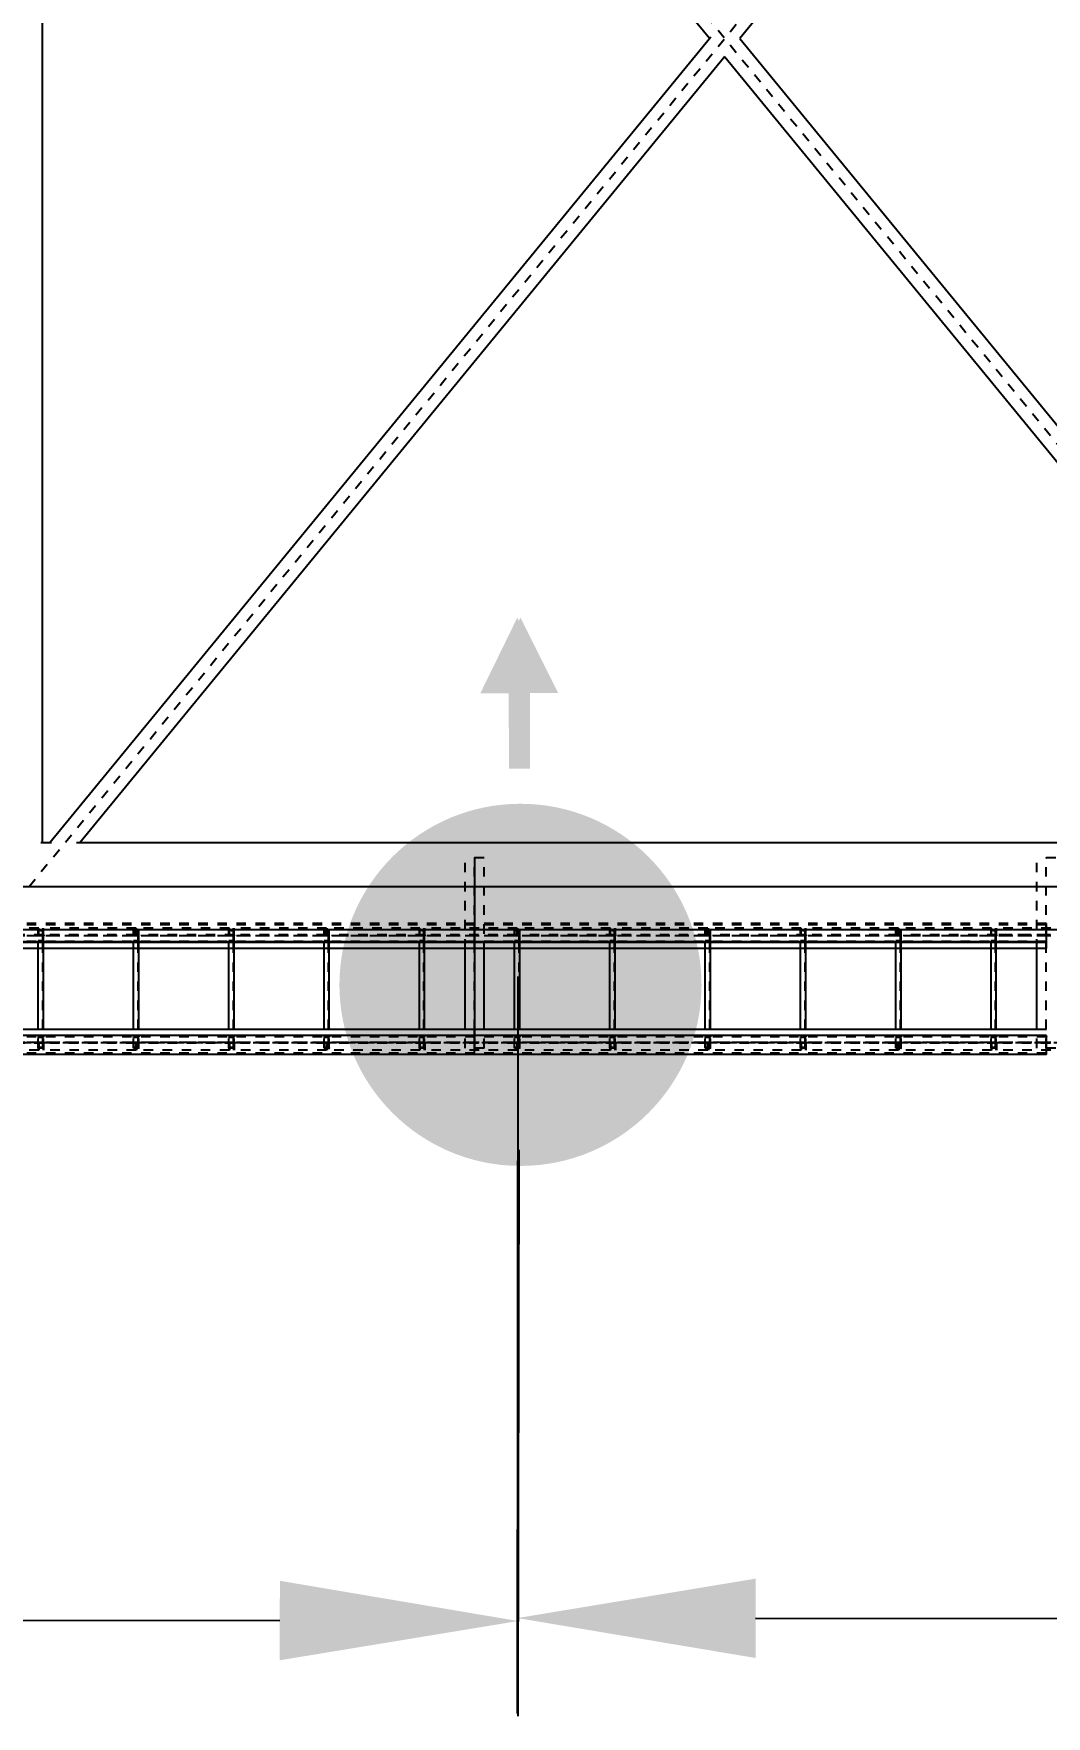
# Model space of a CAD drawing. Header units: millimetres. Extents: x 149919 to 150445, y 136651 to 136866.
# Drawn here: x 150294.51 to 150305.14, y 136799.07 to 136816.72 of the extents above; entities that cross this region are included whole.
import ezdxf

# ---------------------------------------------------------------- set-up
doc = ezdxf.new("R2010")
doc.units = ezdxf.units.MM
doc.header["$LTSCALE"] = 0.25
for name, pattern in [('CENTER', [50.8, 31.75, -6.35, 6.35, -6.35]), ('XKITLINE00', [0]), ('XKITLINE02', [4, 2, -2]), ('XKITLINE03', [6, 3, -1, 1, -1])]:
    doc.linetypes.add(name, pattern=pattern)
doc.layers.add('Parts', color=7, linetype='Continuous')
doc.styles.add('ROMANS', font='romans.shx')
doc.dimstyles.new('MD300', dxfattribs={"dimtxt": 2.5, "dimasz": 2.5, "dimexe": 1, "dimexo": 1, "dimgap": 0.5, "dimtad": 1, "dimdec": 1, "dimlfac": 50, "dimrnd": 0.5, "dimdsep": 46, "dimtxsty": 'ROMANS', "dimcen": 1, "dimclrd": 146, "dimclre": 146, "dimclrt": 30, "dimadec": 1, "dimazin": 2, "dimtfac": 1, "dimtdec": 1, "dimtmove": 0, "dimatfit": 1, "dimfxl": 1, "dimtolj": 1, "dimtzin": 0, "dimlwd": -1, "dimlwe": -1, "dimarcsym": 0})

# ---------------------------------------------------------------- blocks, each defined once
blk = doc.blocks.new('çatıı')
at = {"color": 8, "linetype": 'CENTER'}
for p, q in [((15265, 17520), (16725, 15740.3)), ((15265, 15740.3), (16725, 17520)), ((14995, 15740.3), (17635, 15740.3)), ((15025, 15740.3), (17635, 15740.3)), ((15175, 15740.3), (15995, 15740.3)), ((15995, 15740.3), (16815, 15740.3))]:
    blk.add_line(p, q, dxfattribs=at)
at = {"color": 8, "linetype": 'XKITLINE00'}
for p, q in [((15278.6, 17484.1), (15979.2, 16630.1)), ((16711.3, 17484.1), (16010.8, 16630.1)), ((15278.6, 16860.1), (15278.6, 15786)), ((15980.3, 16631.5), (15286.7, 15786)), ((16010.7, 16630.1), (16703.3, 15786)), ((15995.2, 16611.2), (15318.2, 15786)), ((15995, 16610.9), (16671.7, 15786)), ((15288.6, 15786), (15277.1, 15786)), ((16675.6, 15786), (15314.6, 15786)), ((17635, 15694.6), (14995, 15694.6))]:
    blk.add_line(p, q, dxfattribs=at)
at = {"color": 116, "linetype": 'XKITLINE02', "true_color": 0x136734}
for p, q in [((15742.5, 15770.3), (15722.5, 15770.3)), ((15722.5, 15675.1), (15722.5, 15770.3)), ((15732.2, 15570.6), (15732.2, 15770.3)), ((15732.8, 15570.6), (15732.8, 15770.3)), ((15742.5, 15570.6), (15742.5, 15770.3)), ((16342.5, 15770.3), (16322.5, 15770.3)), ((16322.5, 15675.1), (16322.5, 15770.3)), ((16332.2, 15570.6), (16332.2, 15770.3)), ((15732.5, 15701.3), (15132.5, 15701.3)), ((15732.5, 15700.4), (15132.5, 15700.4)), ((15732.5, 15699.9), (15132.5, 15699.9)), ((15275.1, 15696.6), (15177.2, 15696.6)), ((15274.5, 15688.6), (15274.5, 15696.6)), ((15275.1, 15689.4), (15275.1, 15696.6)), ((15377.2, 15696.6), (15279.6, 15696.6)), ((15279.6, 15689.4), (15279.6, 15696.6)), ((15280.2, 15688.6), (15280.2, 15696.6)), ((15376.7, 15689.4), (15376.7, 15696.6)), ((15475.1, 15696.6), (15377.2, 15696.6)), ((15377.2, 15688.6), (15377.2, 15696.6)), ((15377.2, 15688.6), (15377.2, 15696.6)), ((15377.8, 15689.4), (15377.8, 15696.6)), ((15474.5, 15688.6), (15474.5, 15696.6)), ((15475.1, 15689.4), (15475.1, 15696.6)), ((15577.2, 15696.6), (15479.6, 15696.6)), ((15479.6, 15689.4), (15479.6, 15696.6)), ((15480.2, 15688.6), (15480.2, 15696.6)), ((15576.7, 15689.4), (15576.7, 15696.6)), ((15675.1, 15696.6), (15577.2, 15696.6)), ((15577.2, 15688.6), (15577.2, 15696.6)), ((15577.2, 15688.6), (15577.2, 15696.6)), ((15577.8, 15689.4), (15577.8, 15696.6)), ((15674.5, 15688.6), (15674.5, 15696.6)), ((15675.1, 15689.4), (15675.1, 15696.6)), ((15777.2, 15696.6), (15679.6, 15696.6)), ((15679.6, 15689.4), (15679.6, 15696.6)), ((15680.2, 15688.6), (15680.2, 15696.6)), ((15732.5, 15694.6), (15732.5, 15701.3)), ((15732.5, 15694.6), (15732.5, 15701.3)), ((16332.5, 15701.3), (15732.5, 15701.3)), ((16332.5, 15700.4), (15732.5, 15700.4)), ((16332.5, 15699.9), (15732.5, 15699.9)), ((15776.7, 15689.4), (15776.7, 15696.6)), ((15875.1, 15696.6), (15777.2, 15696.6)), ((15777.2, 15688.6), (15777.2, 15696.6)), ((15777.2, 15688.6), (15777.2, 15696.6)), ((15777.8, 15689.4), (15777.8, 15696.6)), ((15874.5, 15688.6), (15874.5, 15696.6)), ((15875.1, 15689.4), (15875.1, 15696.6)), ((15977.2, 15696.6), (15879.6, 15696.6)), ((15879.6, 15689.4), (15879.6, 15696.6)), ((15880.2, 15688.6), (15880.2, 15696.6)), ((15976.7, 15689.4), (15976.7, 15696.6)), ((16075.1, 15696.6), (15977.2, 15696.6)), ((15977.2, 15688.6), (15977.2, 15696.6)), ((15977.2, 15688.6), (15977.2, 15696.6)), ((15977.8, 15689.4), (15977.8, 15696.6)), ((16074.5, 15688.6), (16074.5, 15696.6)), ((16075.1, 15689.4), (16075.1, 15696.6)), ((16177.2, 15696.6), (16079.6, 15696.6)), ((16079.6, 15689.4), (16079.6, 15696.6)), ((16080.2, 15688.6), (16080.2, 15696.6)), ((16176.7, 15689.4), (16176.7, 15696.6)), ((16275.1, 15696.6), (16177.2, 15696.6)), ((16177.2, 15688.6), (16177.2, 15696.6)), ((16177.2, 15688.6), (16177.2, 15696.6)), ((16177.8, 15689.4), (16177.8, 15696.6)), ((16274.5, 15688.6), (16274.5, 15696.6)), ((16275.1, 15689.4), (16275.1, 15696.6)), ((16377.2, 15696.6), (16279.6, 15696.6)), ((16279.6, 15689.4), (16279.6, 15696.6)), ((16280.2, 15688.6), (16280.2, 15696.6)), ((16332.5, 15694.6), (16332.5, 15701.3)), ((15732.5, 15682.6), (15132.5, 15682.6)), ((15732.5, 15682.6), (15132.5, 15682.6)), ((15732.5, 15682.1), (15132.5, 15682.1)), ((15732.5, 15681.7), (15132.5, 15681.7)), ((15280.3, 15688.6), (15177.2, 15688.6)), ((15280.3, 15689.4), (15177.8, 15689.4)), ((15376.7, 15689.4), (15274.3, 15689.4)), ((15274.3, 15689.4), (15274.3, 15688.6)), ((15377.2, 15688.6), (15274.3, 15688.6)), ((15274.5, 15570.6), (15274.5, 15694.6)), ((15280, 15694.6), (15274.5, 15694.6)), ((15280, 15694.6), (15274.5, 15694.6)), ((15274.5, 15693.9), (15274.5, 15694.6)), ((15279.3, 15693.5), (15274.5, 15693.9)), ((15279.3, 15683.6), (15274.5, 15683.3)), ((15274.5, 15682.6), (15274.5, 15683.3)), ((15280, 15682.6), (15274.5, 15682.6)), ((15279.3, 15570.6), (15279.3, 15694.6)), ((15279.3, 15683.6), (15279.3, 15693.5)), ((15280, 15590.1), (15280, 15694.6)), ((15280, 15682.6), (15280, 15694.6)), ((15280.3, 15689.4), (15280.3, 15688.6)), ((15371.4, 15689.4), (15371.4, 15688.6)), ((15374.5, 15570.6), (15374.5, 15694.6)), ((15380, 15694.6), (15374.5, 15694.6)), ((15380, 15694.6), (15374.5, 15694.6)), ((15374.5, 15693.9), (15374.5, 15694.6)), ((15379.3, 15693.5), (15374.5, 15693.9)), ((15379.3, 15683.6), (15374.5, 15683.3)), ((15374.5, 15682.6), (15374.5, 15683.3)), ((15380, 15682.6), (15374.5, 15682.6)), ((15480.3, 15688.6), (15377.2, 15688.6)), ((15380, 15688.6), (15377.2, 15688.6)), ((15480.3, 15689.4), (15377.8, 15689.4)), ((15379.3, 15570.6), (15379.3, 15694.6)), ((15379.3, 15683.6), (15379.3, 15693.5)), ((15380, 15590.1), (15380, 15694.6)), ((15380, 15682.6), (15380, 15694.6)), ((15383, 15689.4), (15383, 15688.6)), ((15576.7, 15689.4), (15474.3, 15689.4)), ((15474.3, 15689.4), (15474.3, 15688.6)), ((15577.2, 15688.6), (15474.3, 15688.6)), ((15474.5, 15570.6), (15474.5, 15694.6)), ((15480, 15694.6), (15474.5, 15694.6)), ((15480, 15694.6), (15474.5, 15694.6)), ((15474.5, 15693.9), (15474.5, 15694.6)), ((15479.3, 15693.5), (15474.5, 15693.9)), ((15479.3, 15683.6), (15474.5, 15683.3)), ((15474.5, 15682.6), (15474.5, 15683.3)), ((15480, 15682.6), (15474.5, 15682.6)), ((15479.3, 15570.6), (15479.3, 15694.6)), ((15479.3, 15683.6), (15479.3, 15693.5)), ((15480, 15590.1), (15480, 15694.6)), ((15480, 15682.6), (15480, 15694.6)), ((15480.3, 15689.4), (15480.3, 15688.6)), ((15571.4, 15689.4), (15571.4, 15688.6)), ((15574.5, 15570.6), (15574.5, 15694.6)), ((15580, 15694.6), (15574.5, 15694.6)), ((15580, 15694.6), (15574.5, 15694.6)), ((15574.5, 15693.9), (15574.5, 15694.6)), ((15579.3, 15693.5), (15574.5, 15693.9)), ((15579.3, 15683.6), (15574.5, 15683.3)), ((15574.5, 15682.6), (15574.5, 15683.3)), ((15580, 15682.6), (15574.5, 15682.6)), ((15680.3, 15688.6), (15577.2, 15688.6)), ((15580, 15688.6), (15577.2, 15688.6)), ((15680.3, 15689.4), (15577.8, 15689.4)), ((15579.3, 15570.6), (15579.3, 15694.6)), ((15579.3, 15683.6), (15579.3, 15693.5)), ((15580, 15590.1), (15580, 15694.6)), ((15580, 15682.6), (15580, 15694.6)), ((15583, 15689.4), (15583, 15688.6)), ((15776.7, 15689.4), (15674.3, 15689.4)), ((15674.3, 15689.4), (15674.3, 15688.6)), ((15777.2, 15688.6), (15674.3, 15688.6)), ((15674.5, 15570.6), (15674.5, 15694.6)), ((15680, 15694.6), (15674.5, 15694.6)), ((15680, 15694.6), (15674.5, 15694.6)), ((15674.5, 15693.9), (15674.5, 15694.6)), ((15679.3, 15693.5), (15674.5, 15693.9)), ((15679.3, 15683.6), (15674.5, 15683.3)), ((15674.5, 15682.6), (15674.5, 15683.3)), ((15680, 15682.6), (15674.5, 15682.6)), ((15679.3, 15570.6), (15679.3, 15694.6)), ((15679.3, 15683.6), (15679.3, 15693.5)), ((15680, 15590.1), (15680, 15694.6)), ((15680, 15682.6), (15680, 15694.6)), ((15680.3, 15689.4), (15680.3, 15688.6)), ((15732.5, 15681.3), (15732.5, 15682.6)), ((15732.5, 15681.3), (15732.5, 15682.6)), ((16332.5, 15682.6), (15732.5, 15682.6)), ((16332.5, 15682.6), (15732.5, 15682.6)), ((16332.5, 15682.1), (15732.5, 15682.1)), ((16332.5, 15681.7), (15732.5, 15681.7)), ((15771.4, 15689.4), (15771.4, 15688.6)), ((15774.5, 15570.6), (15774.5, 15694.6)), ((15780, 15694.6), (15774.5, 15694.6)), ((15780, 15694.6), (15774.5, 15694.6)), ((15774.5, 15693.9), (15774.5, 15694.6)), ((15779.3, 15693.5), (15774.5, 15693.9)), ((15779.3, 15683.6), (15774.5, 15683.3)), ((15774.5, 15682.6), (15774.5, 15683.3)), ((15780, 15682.6), (15774.5, 15682.6)), ((15880.3, 15688.6), (15777.2, 15688.6)), ((15780, 15688.6), (15777.2, 15688.6)), ((15880.3, 15689.4), (15777.8, 15689.4)), ((15779.3, 15570.6), (15779.3, 15694.6)), ((15779.3, 15683.6), (15779.3, 15693.5)), ((15780, 15590.1), (15780, 15694.6)), ((15780, 15682.6), (15780, 15694.6)), ((15783, 15689.4), (15783, 15688.6)), ((15976.7, 15689.4), (15874.3, 15689.4)), ((15874.3, 15689.4), (15874.3, 15688.6)), ((15977.2, 15688.6), (15874.3, 15688.6)), ((15874.5, 15570.6), (15874.5, 15694.6)), ((15880, 15694.6), (15874.5, 15694.6)), ((15880, 15694.6), (15874.5, 15694.6)), ((15874.5, 15693.9), (15874.5, 15694.6)), ((15879.3, 15693.5), (15874.5, 15693.9)), ((15879.3, 15683.6), (15874.5, 15683.3)), ((15874.5, 15682.6), (15874.5, 15683.3)), ((15880, 15682.6), (15874.5, 15682.6)), ((15879.3, 15570.6), (15879.3, 15694.6)), ((15879.3, 15683.6), (15879.3, 15693.5)), ((15880, 15590.1), (15880, 15694.6)), ((15880, 15682.6), (15880, 15694.6)), ((15880.3, 15689.4), (15880.3, 15688.6)), ((15971.4, 15689.4), (15971.4, 15688.6)), ((15974.5, 15570.6), (15974.5, 15694.6)), ((15980, 15694.6), (15974.5, 15694.6)), ((15980, 15694.6), (15974.5, 15694.6)), ((15974.5, 15693.9), (15974.5, 15694.6)), ((15979.3, 15693.5), (15974.5, 15693.9)), ((15979.3, 15683.6), (15974.5, 15683.3)), ((15974.5, 15682.6), (15974.5, 15683.3)), ((15980, 15682.6), (15974.5, 15682.6)), ((16080.3, 15688.6), (15977.2, 15688.6)), ((15980, 15688.6), (15977.2, 15688.6)), ((16080.3, 15689.4), (15977.8, 15689.4)), ((15979.3, 15570.6), (15979.3, 15694.6)), ((15979.3, 15683.6), (15979.3, 15693.5)), ((15980, 15590.1), (15980, 15694.6)), ((15980, 15682.6), (15980, 15694.6)), ((15983, 15689.4), (15983, 15688.6)), ((16176.7, 15689.4), (16074.3, 15689.4)), ((16074.3, 15689.4), (16074.3, 15688.6)), ((16177.2, 15688.6), (16074.3, 15688.6)), ((16080, 15694.6), (16074.5, 15694.6)), ((16074.5, 15693.9), (16074.5, 15694.6)), ((16074.5, 15570.6), (16074.5, 15694.6)), ((16080, 15694.6), (16074.5, 15694.6)), ((16079.3, 15693.5), (16074.5, 15693.9)), ((16079.3, 15683.6), (16074.5, 15683.3)), ((16074.5, 15682.6), (16074.5, 15683.3)), ((16080, 15682.6), (16074.5, 15682.6)), ((16079.3, 15570.6), (16079.3, 15694.6)), ((16079.3, 15683.6), (16079.3, 15693.5)), ((16080, 15682.6), (16080, 15694.6)), ((16080, 15590.1), (16080, 15694.6)), ((16080.3, 15689.4), (16080.3, 15688.6)), ((16171.4, 15689.4), (16171.4, 15688.6)), ((16180, 15694.6), (16174.5, 15694.6)), ((16174.5, 15693.9), (16174.5, 15694.6)), ((16174.5, 15570.6), (16174.5, 15694.6)), ((16180, 15694.6), (16174.5, 15694.6)), ((16179.3, 15693.5), (16174.5, 15693.9)), ((16179.3, 15683.6), (16174.5, 15683.3)), ((16174.5, 15682.6), (16174.5, 15683.3)), ((16180, 15682.6), (16174.5, 15682.6)), ((16280.3, 15688.6), (16177.2, 15688.6)), ((16180, 15688.6), (16177.2, 15688.6)), ((16280.3, 15689.4), (16177.8, 15689.4)), ((16179.3, 15570.6), (16179.3, 15694.6)), ((16179.3, 15683.6), (16179.3, 15693.5)), ((16180, 15682.6), (16180, 15694.6)), ((16180, 15570.6), (16180, 15694.6)), ((16183, 15689.4), (16183, 15688.6)), ((16332.5, 15689.4), (16274.3, 15689.4)), ((16274.3, 15689.4), (16274.3, 15688.6)), ((16377.2, 15688.6), (16274.3, 15688.6)), ((16280, 15694.6), (16274.5, 15694.6)), ((16274.5, 15693.9), (16274.5, 15694.6)), ((16274.5, 15570.6), (16274.5, 15694.6)), ((16280, 15694.6), (16274.5, 15694.6)), ((16279.3, 15693.5), (16274.5, 15693.9)), ((16279.3, 15683.6), (16274.5, 15683.3)), ((16274.5, 15682.6), (16274.5, 15683.3)), ((16280, 15682.6), (16274.5, 15682.6)), ((16376.7, 15689.4), (16275.1, 15689.4)), ((16279.3, 15570.6), (16279.3, 15694.6)), ((16279.3, 15683.6), (16279.3, 15693.5)), ((16280, 15682.6), (16280, 15694.6)), ((16280, 15570.6), (16280, 15694.6)), ((16332.5, 15688.6), (16280.2, 15688.6)), ((16280.3, 15689.4), (16280.3, 15688.6)), ((16332.5, 15681.3), (16332.5, 15682.6)), ((15732.5, 15583.4), (15132.5, 15583.4)), ((15732.5, 15583), (15132.5, 15583)), ((15732.5, 15582.6), (15132.5, 15582.6)), ((15732.5, 15582.5), (15132.5, 15582.5)), ((15280.3, 15576.6), (15177.2, 15576.6)), ((15280.3, 15575.8), (15177.8, 15575.8)), ((15377.2, 15576.6), (15274.3, 15576.6)), ((15274.3, 15576.6), (15274.3, 15575.8)), ((15376.7, 15575.8), (15274.3, 15575.8)), ((15274.5, 15570.6), (15274.5, 15590.1)), ((15280, 15582.6), (15274.5, 15582.6)), ((15274.5, 15581.9), (15274.5, 15582.6)), ((15279.3, 15581.5), (15274.5, 15581.9)), ((15274.5, 15576.6), (15274.5, 15568.6)), ((15275.1, 15575.8), (15275.1, 15568.6)), ((15279.3, 15571.6), (15279.3, 15581.5)), ((15279.6, 15575.8), (15279.6, 15568.6)), ((15280, 15570.6), (15280, 15590.1)), ((15280, 15570.6), (15280, 15582.6)), ((15280.2, 15576.6), (15280.2, 15568.6)), ((15280.3, 15576.6), (15280.3, 15575.8)), ((15371.4, 15576.6), (15371.4, 15575.8)), ((15374.5, 15570.6), (15374.5, 15590.1)), ((15380, 15582.6), (15374.5, 15582.6)), ((15374.5, 15581.9), (15374.5, 15582.6)), ((15379.3, 15581.5), (15374.5, 15581.9)), ((15376.7, 15575.8), (15376.7, 15568.6)), ((15480.3, 15576.6), (15377.2, 15576.6)), ((15377.2, 15568.6), (15377.2, 15576.6)), ((15377.2, 15568.6), (15377.2, 15576.6)), ((15480.3, 15575.8), (15377.8, 15575.8)), ((15377.8, 15575.8), (15377.8, 15568.6)), ((15379.3, 15571.6), (15379.3, 15581.5)), ((15380, 15570.6), (15380, 15590.1)), ((15380, 15570.6), (15380, 15582.6)), ((15383, 15576.6), (15383, 15575.8)), ((15577.2, 15576.6), (15474.3, 15576.6)), ((15474.3, 15576.6), (15474.3, 15575.8)), ((15576.7, 15575.8), (15474.3, 15575.8)), ((15474.5, 15570.6), (15474.5, 15590.1)), ((15480, 15582.6), (15474.5, 15582.6)), ((15474.5, 15581.9), (15474.5, 15582.6)), ((15479.3, 15581.5), (15474.5, 15581.9)), ((15474.5, 15576.6), (15474.5, 15568.6)), ((15475.1, 15575.8), (15475.1, 15568.6)), ((15479.3, 15571.6), (15479.3, 15581.5)), ((15479.6, 15575.8), (15479.6, 15568.6)), ((15480, 15570.6), (15480, 15590.1)), ((15480, 15570.6), (15480, 15582.6)), ((15480.2, 15576.6), (15480.2, 15568.6)), ((15480.3, 15576.6), (15480.3, 15575.8)), ((15571.4, 15576.6), (15571.4, 15575.8)), ((15574.5, 15570.6), (15574.5, 15590.1)), ((15580, 15582.6), (15574.5, 15582.6)), ((15574.5, 15581.9), (15574.5, 15582.6)), ((15579.3, 15581.5), (15574.5, 15581.9)), ((15576.7, 15575.8), (15576.7, 15568.6)), ((15680.3, 15576.6), (15577.2, 15576.6)), ((15577.2, 15568.6), (15577.2, 15576.6)), ((15577.2, 15568.6), (15577.2, 15576.6)), ((15680.3, 15575.8), (15577.8, 15575.8)), ((15577.8, 15575.8), (15577.8, 15568.6)), ((15579.3, 15571.6), (15579.3, 15581.5)), ((15580, 15570.6), (15580, 15590.1)), ((15580, 15570.6), (15580, 15582.6)), ((15583, 15576.6), (15583, 15575.8)), ((15777.2, 15576.6), (15674.3, 15576.6)), ((15674.3, 15576.6), (15674.3, 15575.8)), ((15776.7, 15575.8), (15674.3, 15575.8)), ((15674.5, 15570.6), (15674.5, 15590.1)), ((15680, 15582.6), (15674.5, 15582.6)), ((15674.5, 15581.9), (15674.5, 15582.6)), ((15679.3, 15581.5), (15674.5, 15581.9)), ((15674.5, 15576.6), (15674.5, 15568.6)), ((15675.1, 15575.8), (15675.1, 15568.6)), ((15679.3, 15571.6), (15679.3, 15581.5)), ((15679.6, 15575.8), (15679.6, 15568.6)), ((15680, 15570.6), (15680, 15590.1)), ((15680, 15570.6), (15680, 15582.6)), ((15680.2, 15576.6), (15680.2, 15568.6)), ((15680.3, 15576.6), (15680.3, 15575.8)), ((15722.5, 15570.6), (15722.5, 15590.1)), ((15732.5, 15582.6), (15732.5, 15583.9)), ((15732.5, 15582.6), (15732.5, 15583.9)), ((16332.5, 15583.4), (15732.5, 15583.4)), ((16332.5, 15583), (15732.5, 15583)), ((16332.5, 15582.6), (15732.5, 15582.6)), ((16332.5, 15582.5), (15732.5, 15582.5)), ((15742.5, 15570.6), (15742.5, 15590.1)), ((15771.4, 15576.6), (15771.4, 15575.8)), ((15774.5, 15570.6), (15774.5, 15590.1)), ((15780, 15582.6), (15774.5, 15582.6)), ((15774.5, 15581.9), (15774.5, 15582.6)), ((15779.3, 15581.5), (15774.5, 15581.9)), ((15776.7, 15575.8), (15776.7, 15568.6)), ((15880.3, 15576.6), (15777.2, 15576.6)), ((15777.2, 15568.6), (15777.2, 15576.6)), ((15777.2, 15568.6), (15777.2, 15576.6)), ((15880.3, 15575.8), (15777.8, 15575.8)), ((15777.8, 15575.8), (15777.8, 15568.6)), ((15779.3, 15571.6), (15779.3, 15581.5)), ((15780, 15570.6), (15780, 15590.1)), ((15780, 15570.6), (15780, 15582.6)), ((15783, 15576.6), (15783, 15575.8)), ((15977.2, 15576.6), (15874.3, 15576.6)), ((15874.3, 15576.6), (15874.3, 15575.8)), ((15976.7, 15575.8), (15874.3, 15575.8)), ((15874.5, 15570.6), (15874.5, 15590.1)), ((15880, 15582.6), (15874.5, 15582.6)), ((15874.5, 15581.9), (15874.5, 15582.6)), ((15879.3, 15581.5), (15874.5, 15581.9)), ((15874.5, 15576.6), (15874.5, 15568.6)), ((15875.1, 15575.8), (15875.1, 15568.6)), ((15879.3, 15571.6), (15879.3, 15581.5)), ((15879.6, 15575.8), (15879.6, 15568.6)), ((15880, 15570.6), (15880, 15590.1)), ((15880, 15570.6), (15880, 15582.6)), ((15880.2, 15576.6), (15880.2, 15568.6)), ((15880.3, 15576.6), (15880.3, 15575.8)), ((15971.4, 15576.6), (15971.4, 15575.8)), ((15974.5, 15570.6), (15974.5, 15590.1)), ((15980, 15582.6), (15974.5, 15582.6)), ((15974.5, 15581.9), (15974.5, 15582.6)), ((15979.3, 15581.5), (15974.5, 15581.9)), ((15976.7, 15575.8), (15976.7, 15568.6)), ((16080.3, 15576.6), (15977.2, 15576.6)), ((15977.2, 15568.6), (15977.2, 15576.6)), ((15977.2, 15568.6), (15977.2, 15576.6)), ((16080.3, 15575.8), (15977.8, 15575.8)), ((15977.8, 15575.8), (15977.8, 15568.6)), ((15979.3, 15571.6), (15979.3, 15581.5)), ((15980, 15570.6), (15980, 15590.1)), ((15980, 15570.6), (15980, 15582.6)), ((15983, 15576.6), (15983, 15575.8)), ((16177.2, 15576.6), (16074.3, 15576.6)), ((16074.3, 15576.6), (16074.3, 15575.8)), ((16176.7, 15575.8), (16074.3, 15575.8)), ((16074.5, 15570.6), (16074.5, 15590.1)), ((16080, 15582.6), (16074.5, 15582.6)), ((16074.5, 15581.9), (16074.5, 15582.6)), ((16079.3, 15581.5), (16074.5, 15581.9)), ((16074.5, 15576.6), (16074.5, 15568.6)), ((16075.1, 15575.8), (16075.1, 15568.6)), ((16079.3, 15571.6), (16079.3, 15581.5)), ((16079.6, 15575.8), (16079.6, 15568.6)), ((16080, 15570.6), (16080, 15590.1)), ((16080, 15570.6), (16080, 15582.6)), ((16080.2, 15576.6), (16080.2, 15568.6)), ((16080.3, 15576.6), (16080.3, 15575.8)), ((16171.4, 15576.6), (16171.4, 15575.8)), ((16174.5, 15570.6), (16174.5, 15590.1)), ((16180, 15582.6), (16174.5, 15582.6)), ((16174.5, 15581.9), (16174.5, 15582.6)), ((16179.3, 15581.5), (16174.5, 15581.9)), ((16176.7, 15568.6), (16176.7, 15575.8)), ((16280.3, 15576.6), (16177.2, 15576.6)), ((16177.2, 15568.6), (16177.2, 15576.6)), ((16177.2, 15568.6), (16177.2, 15576.6)), ((16280.3, 15575.8), (16177.8, 15575.8)), ((16177.8, 15575.8), (16177.8, 15568.6)), ((16179.3, 15571.6), (16179.3, 15581.5)), ((16180, 15570.6), (16180, 15590.1)), ((16180, 15570.6), (16180, 15582.6)), ((16183, 15576.6), (16183, 15575.8)), ((16377.2, 15576.6), (16274.3, 15576.6)), ((16274.3, 15576.6), (16274.3, 15575.8)), ((16376.7, 15575.8), (16274.3, 15575.8)), ((16274.5, 15570.6), (16274.5, 15590.1)), ((16280, 15582.6), (16274.5, 15582.6)), ((16274.5, 15581.9), (16274.5, 15582.6)), ((16279.3, 15581.5), (16274.5, 15581.9)), ((16274.5, 15576.6), (16274.5, 15568.6)), ((16275.1, 15575.8), (16275.1, 15568.6)), ((16279.3, 15571.6), (16279.3, 15581.5)), ((16279.6, 15575.8), (16279.6, 15568.6)), ((16280, 15570.6), (16280, 15590.1)), ((16280, 15570.6), (16280, 15582.6)), ((16280.2, 15576.6), (16280.2, 15568.6)), ((16280.3, 15576.6), (16280.3, 15575.8)), ((16322.5, 15570.6), (16322.5, 15590.1)), ((15732.5, 15565.3), (15132.5, 15565.3)), ((15732.5, 15564.7), (15132.5, 15564.7)), ((15275.1, 15568.6), (15177.2, 15568.6)), ((15279.3, 15571.6), (15274.5, 15571.3)), ((15274.5, 15570.6), (15274.5, 15571.3)), ((15280, 15570.6), (15274.5, 15570.6)), ((15280, 15570.6), (15274.5, 15570.6)), ((15377.2, 15568.6), (15279.6, 15568.6)), ((15379.3, 15571.6), (15374.5, 15571.3)), ((15374.5, 15570.6), (15374.5, 15571.3)), ((15380, 15570.6), (15374.5, 15570.6)), ((15380, 15570.6), (15374.5, 15570.6)), ((15475.1, 15568.6), (15377.2, 15568.6)), ((15479.3, 15571.6), (15474.5, 15571.3)), ((15474.5, 15570.6), (15474.5, 15571.3)), ((15480, 15570.6), (15474.5, 15570.6)), ((15480, 15570.6), (15474.5, 15570.6)), ((15577.2, 15568.6), (15479.6, 15568.6)), ((15579.3, 15571.6), (15574.5, 15571.3)), ((15574.5, 15570.6), (15574.5, 15571.3)), ((15580, 15570.6), (15574.5, 15570.6)), ((15580, 15570.6), (15574.5, 15570.6)), ((15675.1, 15568.6), (15577.2, 15568.6)), ((15679.3, 15571.6), (15674.5, 15571.3)), ((15674.5, 15570.6), (15674.5, 15571.3)), ((15680, 15570.6), (15674.5, 15570.6)), ((15680, 15570.6), (15674.5, 15570.6)), ((15777.2, 15568.6), (15679.6, 15568.6)), ((15742.5, 15570.6), (15722.5, 15570.6)), ((16332.5, 15565.3), (15732.5, 15565.3)), ((16332.5, 15564.7), (15732.5, 15564.7)), ((15779.3, 15571.6), (15774.5, 15571.3)), ((15774.5, 15570.6), (15774.5, 15571.3)), ((15780, 15570.6), (15774.5, 15570.6)), ((15780, 15570.6), (15774.5, 15570.6)), ((15875.1, 15568.6), (15777.2, 15568.6)), ((15879.3, 15571.6), (15874.5, 15571.3)), ((15874.5, 15570.6), (15874.5, 15571.3)), ((15880, 15570.6), (15874.5, 15570.6)), ((15880, 15570.6), (15874.5, 15570.6)), ((15977.2, 15568.6), (15879.6, 15568.6)), ((15979.3, 15571.6), (15974.5, 15571.3)), ((15974.5, 15570.6), (15974.5, 15571.3)), ((15980, 15570.6), (15974.5, 15570.6)), ((15980, 15570.6), (15974.5, 15570.6)), ((16075.1, 15568.6), (15977.2, 15568.6)), ((16079.3, 15571.6), (16074.5, 15571.3)), ((16074.5, 15570.6), (16074.5, 15571.3)), ((16080, 15570.6), (16074.5, 15570.6)), ((16080, 15570.6), (16074.5, 15570.6)), ((16177.2, 15568.6), (16079.6, 15568.6)), ((16179.3, 15571.6), (16174.5, 15571.3)), ((16174.5, 15570.6), (16174.5, 15571.3)), ((16180, 15570.6), (16174.5, 15570.6)), ((16180, 15570.6), (16174.5, 15570.6)), ((16275.1, 15568.6), (16177.2, 15568.6)), ((16279.3, 15571.6), (16274.5, 15571.3)), ((16274.5, 15570.6), (16274.5, 15571.3)), ((16280, 15570.6), (16274.5, 15570.6)), ((16280, 15570.6), (16274.5, 15570.6)), ((16377.2, 15568.6), (16279.6, 15568.6)), ((16342.5, 15570.6), (16322.5, 15570.6))]:
    blk.add_line(p, q, dxfattribs=at)
at = {"color": 1, "linetype": 'XKITLINE03'}
for p, q in [((15732.5, 15770.3), (15732.5, 15570.6)), ((15732.5, 15688.6), (15132.5, 15688.6)), ((15132.5, 15682.6), (15732.5, 15682.6)), ((15274.5, 15688.6), (15177.2, 15688.6)), ((15280, 15570.6), (15280, 15694.6)), ((15377.2, 15688.6), (15280.2, 15688.6)), ((15474.5, 15688.6), (15377.2, 15688.6)), ((15380, 15570.6), (15380, 15694.6)), ((15480, 15570.6), (15480, 15694.6)), ((15577.2, 15688.6), (15480.2, 15688.6)), ((15674.5, 15688.6), (15577.2, 15688.6)), ((15580, 15570.6), (15580, 15694.6)), ((15680, 15570.6), (15680, 15694.6)), ((15777.2, 15688.6), (15680.2, 15688.6)), ((16332.5, 15688.6), (15732.5, 15688.6)), ((15732.5, 15682.6), (16332.5, 15682.6)), ((15874.5, 15688.6), (15777.2, 15688.6)), ((15780, 15570.6), (15780, 15694.6)), ((15880, 15570.6), (15880, 15694.6)), ((15977.2, 15688.6), (15880.2, 15688.6)), ((16074.5, 15688.6), (15977.2, 15688.6)), ((15980, 15570.6), (15980, 15694.6)), ((16080, 15570.6), (16080, 15694.6)), ((16177.2, 15688.6), (16080.2, 15688.6)), ((16274.5, 15688.6), (16177.2, 15688.6)), ((16180, 15570.6), (16180, 15694.6)), ((16280, 15570.6), (16280, 15694.6)), ((16377.2, 15688.6), (16280.2, 15688.6)), ((15732.5, 15582.6), (15132.5, 15582.6)), ((15732.5, 15576.6), (15132.5, 15576.6)), ((15177.2, 15576.6), (15274.5, 15576.6)), ((15280.2, 15576.6), (15377.2, 15576.6)), ((15377.2, 15576.6), (15474.5, 15576.6)), ((15480.2, 15576.6), (15577.2, 15576.6)), ((15577.2, 15576.6), (15674.5, 15576.6)), ((15680.2, 15576.6), (15777.2, 15576.6)), ((16332.5, 15582.6), (15732.5, 15582.6)), ((16332.5, 15576.6), (15732.5, 15576.6)), ((15777.2, 15576.6), (15874.5, 15576.6)), ((15880.2, 15576.6), (15977.2, 15576.6)), ((15977.2, 15576.6), (16074.5, 15576.6)), ((16080.2, 15576.6), (16177.2, 15576.6)), ((16177.2, 15576.6), (16274.5, 15576.6)), ((16280.2, 15576.6), (16377.2, 15576.6))]:
    blk.add_line(p, q, dxfattribs=at)
at = {"color": 7, "linetype": 'XKITLINE00'}
for p, q in [((15732.5, 15681.3), (15132.5, 15681.3)), ((15732.5, 15681.3), (15732.5, 15694.6)), ((15732.5, 15681.3), (15732.5, 15694.6)), ((15732.5, 15675.1), (15732.5, 15681.3)), ((15732.5, 15675.1), (15732.5, 15681.3)), ((16332.5, 15681.3), (15732.5, 15681.3)), ((16332.5, 15681.3), (16332.5, 15694.6)), ((16332.5, 15675.1), (16332.5, 15681.3)), ((15732.5, 15675.1), (15132.5, 15675.1)), ((15274.5, 15590.1), (15274.5, 15675.1)), ((15280, 15590.1), (15280, 15675.1)), ((15374.5, 15590.1), (15374.5, 15675.1)), ((15380, 15590.1), (15380, 15675.1)), ((15474.5, 15590.1), (15474.5, 15675.1)), ((15480, 15590.1), (15480, 15675.1)), ((15574.5, 15590.1), (15574.5, 15675.1)), ((15580, 15590.1), (15580, 15675.1)), ((15674.5, 15590.1), (15674.5, 15675.1)), ((15680, 15590.1), (15680, 15675.1)), ((15722.5, 15590.1), (15722.5, 15675.1)), ((16332.5, 15675.1), (15732.5, 15675.1)), ((15742.5, 15590.1), (15742.5, 15675.1)), ((15774.5, 15590.1), (15774.5, 15675.1)), ((15780, 15590.1), (15780, 15675.1)), ((15874.5, 15590.1), (15874.5, 15675.1)), ((15880, 15590.1), (15880, 15675.1)), ((15974.5, 15590.1), (15974.5, 15675.1)), ((15980, 15590.1), (15980, 15675.1)), ((16074.5, 15590.1), (16074.5, 15675.1)), ((16080, 15590.1), (16080, 15675.1)), ((16174.5, 15590.1), (16174.5, 15675.1)), ((16180, 15590.1), (16180, 15675.1)), ((16274.5, 15590.1), (16274.5, 15675.1)), ((16280, 15590.1), (16280, 15675.1)), ((16322.5, 15590.1), (16322.5, 15675.1)), ((15732.5, 15590.1), (15132.5, 15590.1)), ((15732.5, 15583.9), (15132.5, 15583.9)), ((15732.5, 15583.9), (15732.5, 15590.1)), ((16332.5, 15590.1), (15732.5, 15590.1)), ((15732.5, 15583.9), (15732.5, 15590.1)), ((15732.5, 15563.9), (15732.5, 15583.9)), ((15732.5, 15563.9), (15732.5, 15583.9)), ((16332.5, 15583.9), (15732.5, 15583.9)), ((16332.5, 15563.9), (16332.5, 15583.9)), ((15732.5, 15563.9), (15132.5, 15563.9)), ((16332.5, 15563.9), (15732.5, 15563.9))]:
    blk.add_line(p, q, dxfattribs=at)
at = {"color": 1, "linetype": 'XKITLINE00'}
for centre in [(15732.5, 15770.3), (16332.5, 15770.3), (15274.5, 15688.6), (15280, 15694.6), (15280, 15682.6), (15280.2, 15688.6), (15377.2, 15688.6), (15377.2, 15688.6), (15380, 15694.6), (15380, 15682.6), (15474.5, 15688.6), (15480, 15694.6), (15480, 15682.6), (15480.2, 15688.6), (15577.2, 15688.6), (15577.2, 15688.6), (15580, 15694.6), (15580, 15682.6), (15674.5, 15688.6), (15680, 15694.6), (15680, 15682.6), (15680.2, 15688.6), (15732.5, 15688.6), (15732.5, 15688.6), (15732.5, 15682.6), (15732.5, 15682.6), (15777.2, 15688.6), (15777.2, 15688.6), (15780, 15694.6), (15780, 15682.6), (15874.5, 15688.6), (15880, 15694.6), (15880, 15682.6), (15880.2, 15688.6), (15977.2, 15688.6), (15977.2, 15688.6), (15980, 15694.6), (15980, 15682.6), (16074.5, 15688.6), (16080, 15694.6), (16080, 15682.6), (16080.2, 15688.6), (16177.2, 15688.6), (16177.2, 15688.6), (16180, 15694.6), (16180, 15682.6), (16274.5, 15688.6), (16280, 15694.6), (16280, 15682.6), (16280.2, 15688.6), (16332.5, 15688.6), (16332.5, 15688.6), (16332.5, 15682.6), (16332.5, 15682.6), (15274.5, 15576.6), (15280, 15582.6), (15280.2, 15576.6), (15377.2, 15576.6), (15377.2, 15576.6), (15380, 15582.6), (15474.5, 15576.6), (15480, 15582.6), (15480.2, 15576.6), (15577.2, 15576.6), (15577.2, 15576.6), (15580, 15582.6), (15674.5, 15576.6), (15680, 15582.6), (15680.2, 15576.6), (15732.5, 15582.6), (15732.5, 15582.6), (15732.5, 15576.6), (15732.5, 15576.6), (15777.2, 15576.6), (15777.2, 15576.6), (15780, 15582.6), (15874.5, 15576.6), (15880, 15582.6), (15880.2, 15576.6), (15977.2, 15576.6), (15977.2, 15576.6), (15980, 15582.6), (16074.5, 15576.6), (16080, 15582.6), (16080.2, 15576.6), (16177.2, 15576.6), (16177.2, 15576.6), (16180, 15582.6), (16274.5, 15576.6), (16280, 15582.6), (16280.2, 15576.6), (16332.5, 15582.6), (16332.5, 15582.6), (16332.5, 15576.6), (16332.5, 15576.6), (15280, 15570.6), (15380, 15570.6), (15480, 15570.6), (15580, 15570.6), (15680, 15570.6), (15732.5, 15570.6), (15780, 15570.6), (15880, 15570.6), (15980, 15570.6), (16080, 15570.6), (16180, 15570.6), (16280, 15570.6), (16332.5, 15570.6)]:
    blk.add_circle(centre, 0.05, dxfattribs=at)
at = {"color": 8, "linetype": 'XKITLINE00'}
blk.add_circle((15995, 15740.3), 0.05, dxfattribs=at)
blk.add_circle((15995, 15740.3), 0.05, dxfattribs=at)
blk = doc.blocks.new('ANTENNA')
at = {"layer": 'Parts'}
for points in [[(153372.4, 138513.4), (153332.8, 138513.1), (153371.7, 138592.6), (153411.9, 138513.8)], [(153372.4, 138513.4), (153332.8, 138513.1), (153371.7, 138592.6), (153411.9, 138513.8)], [(153375, 138513.4), (153335.4, 138513.4), (153375, 138592.6), (153414.6, 138513.4)], [(153363.1, 138434.2), (153362.5, 138513.3), (153382.3, 138513.5), (153382.9, 138434.3)], [(153363.1, 138434.2), (153362.5, 138513.3), (153382.3, 138513.5), (153382.9, 138434.3)], [(153365.1, 138434.3), (153365.1, 138513.4), (153384.9, 138513.4), (153384.9, 138434.3)]]:
    blk.add_hatch(color=256, dxfattribs=at).paths.add_polyline_path(points, flags=0)
h = blk.add_hatch(color=254, dxfattribs=at)
edge = h.paths.add_edge_path(flags=0)
edge.add_arc((153375, 138207.3), 190, 0, 360)
h = blk.add_hatch(color=254, dxfattribs=at)
edge = h.paths.add_edge_path(flags=0)
edge.add_arc((153375, 138207.3), 190, 0, 360)
at = {"layer": 'Parts', "true_color": 0xf26722}
h = blk.add_hatch(color=30, dxfattribs=at)
edge = h.paths.add_edge_path(flags=0)
edge.add_arc((153375, 138207.3), 190, 0, 360)
at = {"layer": 'Parts'}
h = blk.add_hatch(color=256, dxfattribs=at)
edge = h.paths.add_edge_path(flags=0)
edge.add_line((153375, 138207.3), (153501.9, 138334.2))
edge.add_arc((153375, 138207.3), 179.5, 45, 135)
edge.add_line((153248.1, 138334.2), (153375, 138207.3))
edge.add_line((153375, 138207.3), (153248.1, 138080.3))
edge.add_arc((153375, 138207.3), 179.5, 225, 315)
edge.add_line((153501.9, 138080.3), (153375, 138207.3))
h = blk.add_hatch(color=256, dxfattribs=at)
edge = h.paths.add_edge_path(flags=0)
edge.add_line((153375, 138207.3), (153501.9, 138334.2))
edge.add_arc((153375, 138207.3), 179.5, 45, 135)
edge.add_line((153248.1, 138334.2), (153375, 138207.3))
edge.add_line((153375, 138207.3), (153248.1, 138080.3))
edge.add_arc((153375, 138207.3), 179.5, 225, 315)
edge.add_line((153501.9, 138080.3), (153375, 138207.3))
h = blk.add_hatch(color=256, dxfattribs=at)
edge = h.paths.add_edge_path(flags=0)
edge.add_line((153375, 138207.3), (153501.9, 138334.2))
edge.add_arc((153375, 138207.3), 179.5, 45, 135)
edge.add_line((153248.1, 138334.2), (153375, 138207.3))
edge.add_line((153375, 138207.3), (153248.1, 138080.3))
edge.add_arc((153375, 138207.3), 179.5, 225, 315)
edge.add_line((153501.9, 138080.3), (153375, 138207.3))
blk = doc.blocks.new('*D5')
at = {"color": 146, "transparency": 16777216}
for p, q in [((150263.391, 136805.078), (150263.38, 136799.134)), ((150299.603, 136805.011), (150299.592, 136799.067)), ((150265.881, 136800.13), (150297.094, 136800.072))]:
    blk.add_line(p, q, dxfattribs=at)
for points in [[(150265.882, 136800.546), (150265.881, 136799.713), (150263.381, 136800.134)], [(150297.094, 136800.489), (150297.093, 136799.655), (150299.594, 136800.067)]]:
    blk.add_solid(points, dxfattribs=at)
at = {"layer": 'DEFPOINTS', "color": 0, "transparency": 16777216}
for p in [(150263.392, 136806.078), (150299.605, 136806.011), (150299.594, 136800.067)]:
    blk.add_point(p, dxfattribs=at)
at = {"color": 1, "transparency": 16777216, "insert": (150281.491, 136801.851), "char_height": 2.5, "attachment_point": 5, "rotation": 359.894, "style": 'ROMANS'}
blk.add_mtext('\\A1;36.2', dxfattribs=at)
blk = doc.blocks.new('*D7')
at = {"color": 146, "transparency": 16777216}
for p, q in [((150299.593, 136806.828), (150299.586, 136799.098)), ((150337.092, 136806.797), (150337.085, 136799.067)), ((150302.087, 136800.096), (150334.586, 136800.069))]:
    blk.add_line(p, q, dxfattribs=at)
for points in [[(150302.088, 136800.512), (150302.087, 136799.679), (150299.587, 136800.098)], [(150334.587, 136800.486), (150334.586, 136799.652), (150337.086, 136800.067)]]:
    blk.add_solid(points, dxfattribs=at)
at = {"layer": 'DEFPOINTS', "color": 0, "transparency": 16777216}
for p in [(150299.594, 136807.828), (150337.093, 136807.797), (150337.086, 136800.067)]:
    blk.add_point(p, dxfattribs=at)
at = {"color": 1, "transparency": 16777216, "insert": (150318.338, 136801.832), "char_height": 2.5, "attachment_point": 5, "rotation": 359.9528, "style": 'ROMANS'}
blk.add_mtext('\\A1;37.5', dxfattribs=at)

msp = doc.modelspace()

# ---------------------------------------------------------------- block references
at = {"xscale": 0.009999943142843078, "yscale": 0.009999943142843078, "zscale": 0.009999943142843078}
for name, p in [('çatıı', (150141.814, 136650.373)), ('ANTENNA', (148765.878, 135424.677))]:
    msp.add_blockref(name, p, dxfattribs=at)

# ---------------------------------------------------------------- dimensions: what is measured, and where the dimension line sits
for p1, p2, distance, picture, middle in [((150299.594, 136807.828), (150337.093, 136807.797), -7.73, '*D7', (150318.338, 136801.832)), ((150263.392, 136806.078), (150299.605, 136806.011), -5.944, '*D5', (150281.491, 136801.851))]:
    dim = msp.add_aligned_dim(p1=p1, p2=p2, distance=distance, dimstyle='MD300', override={"dimdec": 2, "dimlfac": 1, "dimrnd": 0.05, "dimclrt": 1})
    dim.commit()
    dim.dimension.update_dxf_attribs({"geometry": picture, "text_midpoint": middle})

doc.saveas('drawing.dxf')
